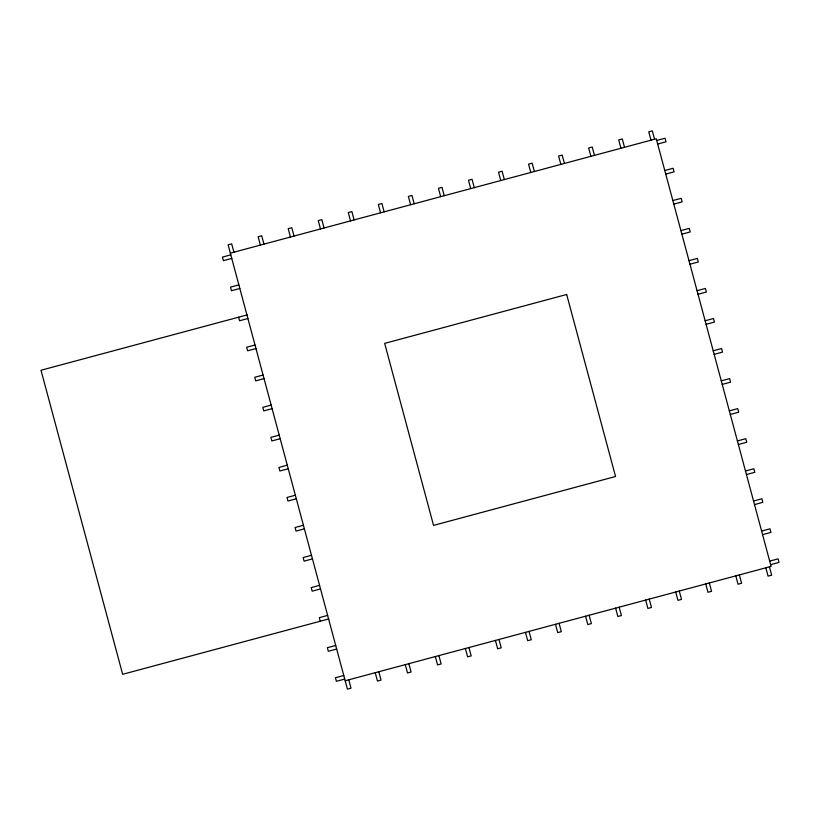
<?xml version="1.0" encoding="UTF-8"?>
<svg xmlns="http://www.w3.org/2000/svg" width="820" height="820" viewBox="0 0 820 820"><rect width="100%" height="100%" fill="white"/><g stroke="black" fill="none" stroke-linecap="round" stroke-linejoin="round"><path stroke-width="1.23" d="M230.348 253.165L656.256 138.775L771.107 566.384L345.189 680.774M230.799 254.856L222.456 257.101L223.409 260.668L231.763 258.433M656.717 140.466L665.061 138.221L666.024 141.798L657.671 144.043M238.866 284.909L230.522 287.143L231.476 290.721L239.829 288.476M664.784 170.519L673.138 168.274L674.091 171.841L665.748 174.086M247.22 314.88L41 370.261L122.651 674.296L328.871 618.905M672.851 200.562L681.205 198.317L682.168 201.894L673.814 204.129M247.896 318.519L239.553 320.763L238.589 317.196M255.01 344.994L246.656 347.239L247.619 350.806L255.973 348.572M680.928 230.604L689.271 228.36L690.235 231.937L681.881 234.182M263.077 375.047L254.733 377.282L255.686 380.859L264.04 378.614M688.995 260.657L697.348 258.413L698.302 261.98L689.948 264.224M271.154 405.09L262.8 407.335L263.763 410.902L272.107 408.657M697.061 290.7L705.415 288.455L706.368 292.033L698.025 294.267M279.22 435.133L270.866 437.378L271.83 440.945L280.173 438.71M705.128 320.743L713.482 318.498L714.445 322.075L706.092 324.32M287.287 465.186L278.943 467.42L279.897 470.998L288.25 468.753M713.205 350.796L721.549 348.551L722.512 352.118L714.159 354.363M295.354 495.229L287.01 497.473L287.963 501.04L296.317 498.796M721.272 380.839L729.626 378.594L730.579 382.171L722.235 384.406M303.431 525.271L295.077 527.516L296.04 531.083L304.384 528.849M729.339 410.881L737.692 408.637L738.656 412.214L730.302 414.459M311.497 555.324L303.144 557.559L304.107 561.136L312.461 558.891M737.416 440.934L745.759 438.69L746.723 442.257L738.369 444.501M319.564 585.367L311.221 587.612L312.174 591.179L320.528 588.934M745.482 470.977L753.836 468.732L754.789 472.31L746.436 474.544M327.641 615.41L319.287 617.655L320.251 621.222M753.549 501.02L761.903 498.775L762.856 502.352L754.513 504.597M335.708 645.463L327.354 647.697L328.318 651.275L336.661 649.03M761.616 531.073L769.97 528.828L770.933 532.395L762.579 534.64M343.775 675.506L335.421 677.75L336.385 681.317L344.738 679.073M769.693 561.116L778.036 558.871L779 562.438L770.646 564.683M654.565 139.226L652.32 130.882L648.753 131.835L650.988 140.189M769.406 566.835L771.651 575.189L768.084 576.142L765.839 567.799M624.512 147.292L622.277 138.949L618.7 139.902L620.945 148.256M739.363 574.912L741.608 583.256L738.031 584.219L735.796 575.865M594.469 155.369L592.224 147.016L588.657 147.979L590.902 156.323M709.32 582.979L711.555 591.322L707.988 592.286L705.743 583.932M564.426 163.436L562.182 155.083L558.615 156.046L560.849 164.4M679.268 591.046L681.512 599.399L677.945 600.353L675.7 592.009M534.374 171.503L532.139 163.159L528.562 164.113L530.806 172.466M649.225 599.112L651.47 607.466L647.892 608.43L645.658 600.076M504.331 179.58L502.086 171.226L498.519 172.19L500.764 180.533M619.182 607.189L621.416 615.533L617.849 616.496L615.605 608.143M474.288 187.647L472.043 179.293L468.476 180.256L470.711 188.6M589.129 615.256L591.374 623.61L587.807 624.563L585.562 616.22M444.235 195.713L442 187.37L438.423 188.323L440.668 196.677M559.086 623.323L561.331 631.677L557.754 632.63L555.519 624.286M414.192 203.78L411.947 195.437L408.38 196.39L410.625 204.744M529.043 631.4L531.278 639.743L527.711 640.707L525.466 632.353M384.149 211.857L381.905 203.503L378.338 204.467L380.572 212.81M498.99 639.467L501.235 647.81L497.668 648.774L495.423 640.42M354.107 219.924L351.862 211.57L348.285 212.534L350.529 220.887M468.948 647.534L471.192 655.887L467.615 656.841L465.381 648.497M324.054 227.991L321.809 219.647L318.242 220.6L320.487 228.954M438.905 655.6L441.139 663.954L437.572 664.918L435.328 656.564M294.011 236.068L291.766 227.714L288.199 228.677L290.434 237.021M408.852 663.677L411.097 672.021L407.53 672.984L405.285 664.63M263.968 244.134L261.724 235.781L258.146 236.744L260.391 245.088M378.809 671.744L381.054 680.098L377.477 681.051L375.242 672.707M233.915 252.201L231.671 243.858L228.103 244.811L347.434 689.118L351.001 688.164L348.766 679.811M566.671 294.493L384.662 343.375L433.554 525.384L615.553 476.502L566.671 294.493"/></g></svg>
